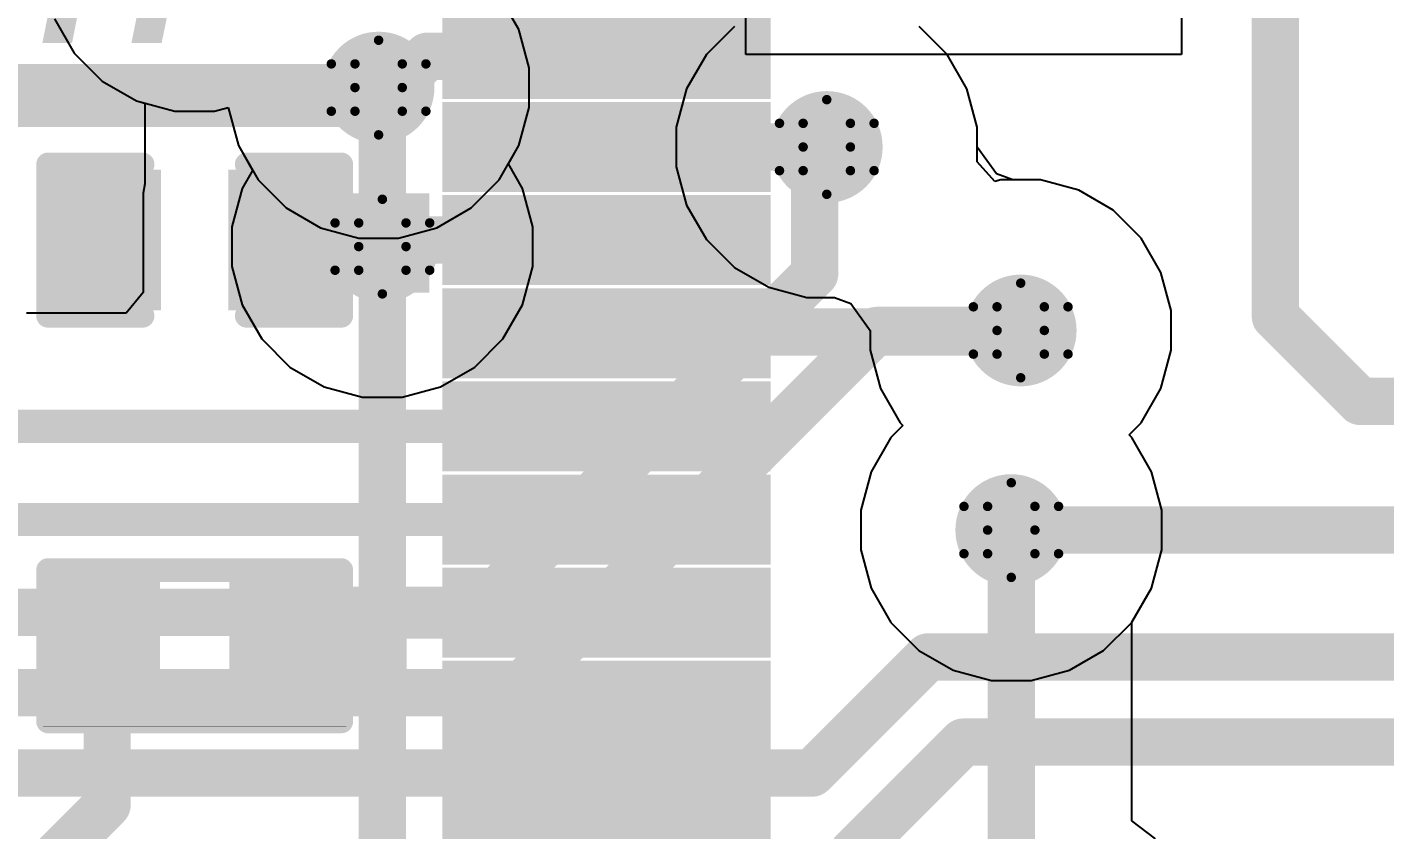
# Model space of a CAD drawing. Header units: inches. Extents: x -3 to 5437, y -3 to 5435.
# Drawn here: x 90.93 to 98.22, y 71.56 to 75.87 of the extents above; entities that cross this region are included whole.
import ezdxf

# ---------------------------------------------------------------- set-up
doc = ezdxf.new("R2010")
doc.units = ezdxf.units.IN
for name, color, linetype in [('Bottom Layer', 5, 'Continuous'), ('Drill Drawing', 1, 'Continuous'), ('GND', 16, 'Continuous'), ('PWR', 76, 'Continuous'), ('Top Layer', 1, 'Continuous'), ('Top Overlay', 2, 'Continuous'), ('Top Paste', 8, 'Continuous'), ('Top Solder', 216, 'Continuous'), ('Via Holes', 16, 'Continuous')]:
    doc.layers.add(name, color=color, linetype=linetype)
doc.styles.add('Arial_Bold', font='', dxfattribs={"height": 0.2})
doc.styles.get('Arial_Bold').set_extended_font_data('Arial', bold=True)

# ---------------------------------------------------------------- blocks, each defined once
blk = doc.blocks.new('C___0402_42')
at = {"layer": 'Top Layer'}
for points in [[(-0.6985, -0.3175), (-0.6985, 0.3175), (-0.2413, 0.3175), (-0.2413, -0.3175)], [(0.2413, -0.3175), (0.2413, 0.3175), (0.6985, 0.3175), (0.6985, -0.3175)]]:
    blk.add_hatch(color=1, dxfattribs=at).paths.add_polyline_path(points)
at = {"layer": 'Top Paste'}
for points in [[(-0.6985, -0.3175), (-0.6985, 0.3175), (-0.2413, 0.3175), (-0.2413, -0.3175)], [(0.2413, -0.3175), (0.2413, 0.3175), (0.6985, 0.3175), (0.6985, -0.3175)]]:
    blk.add_hatch(color=8, dxfattribs=at).paths.add_polyline_path(points)
at = {"layer": 'Top Solder'}
for points in [[(-0.7585, -0.3775), (-0.7585, 0.3775), (-0.1813, 0.3775), (-0.1813, -0.3775)], [(0.1813, -0.3775), (0.1813, 0.3775), (0.7585, 0.3775), (0.7585, -0.3775)]]:
    blk.add_hatch(color=216, dxfattribs=at).paths.add_polyline_path(points)
at = {"layer": 'Top Overlay'}
for points in [[(-0.7874, 0.4064, 0.127, 0.127, 0), (-0.7874, -0.4064, 0.127, 0.127, 0)], [(-0.2794, 0.4064, 0.127, 0.127, 0), (-0.7874, 0.4064, 0.127, 0.127, 0)], [(0.7874, 0.4064, 0.127, 0.127, 0), (0.2794, 0.4064, 0.127, 0.127, 0)], [(0.7874, 0.4064, 0.127, 0.127, 0), (0.7874, -0.4064, 0.127, 0.127, 0)], [(-0.2794, -0.4064, 0.127, 0.127, 0), (-0.7874, -0.4064, 0.127, 0.127, 0)], [(0.7874, -0.4064, 0.127, 0.127, 0), (0.2794, -0.4064, 0.127, 0.127, 0)]]:
    blk.add_lwpolyline(points, format="xyseb", dxfattribs=at)
for points in [[(-0.8191, 0.4064, 0.0635, 0.0635, 1), (-0.7556, 0.4064, 0.0635, 0.0635, 1)], [(-0.8191, 0.4064, 0.0635, 0.0635, 1), (-0.7556, 0.4064, 0.0635, 0.0635, 1)], [(-0.3111, 0.4064, 0.0635, 0.0635, 1), (-0.2477, 0.4064, 0.0635, 0.0635, 1)], [(0.2477, 0.4064, 0.0635, 0.0635, 1), (0.3111, 0.4064, 0.0635, 0.0635, 1)], [(0.7556, 0.4064, 0.0635, 0.0635, 1), (0.8191, 0.4064, 0.0635, 0.0635, 1)], [(0.7556, 0.4064, 0.0635, 0.0635, 1), (0.8191, 0.4064, 0.0635, 0.0635, 1)], [(-0.8191, -0.4064, 0.0635, 0.0635, 1), (-0.7556, -0.4064, 0.0635, 0.0635, 1)], [(-0.8191, -0.4064, 0.0635, 0.0635, 1), (-0.7556, -0.4064, 0.0635, 0.0635, 1)], [(-0.3111, -0.4064, 0.0635, 0.0635, 1), (-0.2477, -0.4064, 0.0635, 0.0635, 1)], [(0.2477, -0.4064, 0.0635, 0.0635, 1), (0.3111, -0.4064, 0.0635, 0.0635, 1)], [(0.7556, -0.4064, 0.0635, 0.0635, 1), (0.8191, -0.4064, 0.0635, 0.0635, 1)], [(0.7556, -0.4064, 0.0635, 0.0635, 1), (0.8191, -0.4064, 0.0635, 0.0635, 1)]]:
    blk.add_lwpolyline(points, format="xyseb", close=True, dxfattribs=at)
blk = doc.blocks.new('LQFP_144_20_20__162')
at = {"layer": 'Top Layer'}
for points in [[(-11.46, 7.39), (-9.9, 7.39), (-9.9, 7.11), (-11.46, 7.11)], [(-11.46, 6.89), (-9.9, 6.89), (-9.9, 6.61), (-11.46, 6.61)], [(-11.46, 6.39), (-9.9, 6.39), (-9.9, 6.11), (-11.46, 6.11)], [(-11.46, 5.89), (-9.9, 5.89), (-9.9, 5.61), (-11.46, 5.61)], [(-11.46, 5.39), (-9.9, 5.39), (-9.9, 5.11), (-11.46, 5.11)], [(-11.46, 4.89), (-9.9, 4.89), (-9.9, 4.61), (-11.46, 4.61)], [(-11.46, 4.39), (-9.9, 4.39), (-9.9, 4.11), (-11.46, 4.11)], [(-11.46, 3.89), (-9.9, 3.89), (-9.9, 3.61), (-11.46, 3.61)], [(-11.46, 3.39), (-9.9, 3.39), (-9.9, 3.11), (-11.46, 3.11)]]:
    blk.add_hatch(color=1, dxfattribs=at).paths.add_polyline_path(points)
at = {"layer": 'Top Paste'}
for points in [[(-11.46, 7.39), (-9.9, 7.39), (-9.9, 7.11), (-11.46, 7.11)], [(-11.46, 6.89), (-9.9, 6.89), (-9.9, 6.61), (-11.46, 6.61)], [(-11.46, 6.39), (-9.9, 6.39), (-9.9, 6.11), (-11.46, 6.11)], [(-11.46, 5.89), (-9.9, 5.89), (-9.9, 5.61), (-11.46, 5.61)], [(-11.46, 5.39), (-9.9, 5.39), (-9.9, 5.11), (-11.46, 5.11)], [(-11.46, 4.89), (-9.9, 4.89), (-9.9, 4.61), (-11.46, 4.61)], [(-11.46, 4.39), (-9.9, 4.39), (-9.9, 4.11), (-11.46, 4.11)], [(-11.46, 3.89), (-9.9, 3.89), (-9.9, 3.61), (-11.46, 3.61)], [(-11.46, 3.39), (-9.9, 3.39), (-9.9, 3.11), (-11.46, 3.11)]]:
    blk.add_hatch(color=8, dxfattribs=at).paths.add_polyline_path(points)
at = {"layer": 'Top Solder'}
for points in [[(-11.5616, 7.4916), (-9.7984, 7.4916), (-9.7984, 7.0084), (-11.5616, 7.0084)], [(-11.5616, 6.9916), (-9.7984, 6.9916), (-9.7984, 6.5084), (-11.5616, 6.5084)], [(-11.5616, 6.4916), (-9.7984, 6.4916), (-9.7984, 6.0084), (-11.5616, 6.0084)], [(-11.5616, 5.9916), (-9.7984, 5.9916), (-9.7984, 5.5084), (-11.5616, 5.5084)], [(-11.5616, 5.4916), (-9.7984, 5.4916), (-9.7984, 5.0084), (-11.5616, 5.0084)], [(-11.5616, 4.9916), (-9.7984, 4.9916), (-9.7984, 4.5084), (-11.5616, 4.5084)], [(-11.5616, 4.4916), (-9.7984, 4.4916), (-9.7984, 4.0084), (-11.5616, 4.0084)], [(-11.5616, 3.9916), (-9.7984, 3.9916), (-9.7984, 3.5084), (-11.5616, 3.5084)], [(-11.5616, 3.4916), (-9.7984, 3.4916), (-9.7984, 3.0084), (-11.5616, 3.0084)]]:
    blk.add_hatch(color=216, dxfattribs=at).paths.add_polyline_path(points)
blk = doc.blocks.new('R___0402_177')
at = {"layer": 'Top Layer'}
for points in [[(-0.6985, -0.3175), (-0.6985, 0.3175), (-0.2413, 0.3175), (-0.2413, -0.3175)], [(0.2413, -0.3175), (0.2413, 0.3175), (0.6985, 0.3175), (0.6985, -0.3175)]]:
    blk.add_hatch(color=1, dxfattribs=at).paths.add_polyline_path(points)
at = {"layer": 'Top Paste'}
for points in [[(-0.6985, -0.3175), (-0.6985, 0.3175), (-0.2413, 0.3175), (-0.2413, -0.3175)], [(0.2413, -0.3175), (0.2413, 0.3175), (0.6985, 0.3175), (0.6985, -0.3175)]]:
    blk.add_hatch(color=8, dxfattribs=at).paths.add_polyline_path(points)
at = {"layer": 'Top Solder'}
for points in [[(-0.7535, -0.3725), (-0.7535, 0.3725), (-0.1863, 0.3725), (-0.1863, -0.3725)], [(0.1863, -0.3725), (0.1863, 0.3725), (0.7535, 0.3725), (0.7535, -0.3725)]]:
    blk.add_hatch(color=216, dxfattribs=at).paths.add_polyline_path(points)
at = {"layer": 'Top Overlay'}
for points in [[(-0.7874, 0.4064, 0.127, 0.127, 0), (0.7874, 0.4064, 0.127, 0.127, 0)], [(-0.7874, -0.4064, 0.127, 0.127, 0), (-0.7874, 0.4064, 0.127, 0.127, 0)], [(0.7874, -0.4064, 0.127, 0.127, 0), (0.7874, 0.4064, 0.127, 0.127, 0)], [(-0.7874, -0.4064, 0.127, 0.127, 0), (0.7874, -0.4064, 0.127, 0.127, 0)], [(-0.8128, -0.4318, 0.00323, 0.00323, 0), (0.8128, -0.4318, 0.00323, 0.00323, 0)]]:
    blk.add_lwpolyline(points, format="xyseb", dxfattribs=at)
for points in [[(-0.8191, 0.4064, 0.0635, 0.0635, 1), (-0.7556, 0.4064, 0.0635, 0.0635, 1)], [(-0.8191, 0.4064, 0.0635, 0.0635, 1), (-0.7556, 0.4064, 0.0635, 0.0635, 1)], [(0.7556, 0.4064, 0.0635, 0.0635, 1), (0.8191, 0.4064, 0.0635, 0.0635, 1)], [(0.7556, 0.4064, 0.0635, 0.0635, 1), (0.8191, 0.4064, 0.0635, 0.0635, 1)], [(-0.8191, -0.4064, 0.0635, 0.0635, 1), (-0.7556, -0.4064, 0.0635, 0.0635, 1)], [(-0.8191, -0.4064, 0.0635, 0.0635, 1), (-0.7556, -0.4064, 0.0635, 0.0635, 1)], [(0.7556, -0.4064, 0.0635, 0.0635, 1), (0.8191, -0.4064, 0.0635, 0.0635, 1)], [(0.7556, -0.4064, 0.0635, 0.0635, 1), (0.8191, -0.4064, 0.0635, 0.0635, 1)], [(-0.8136, -0.4318, 0.00161, 0.00161, 1), (-0.812, -0.4318, 0.00161, 0.00161, 1)], [(0.812, -0.4318, 0.00161, 0.00161, 1), (0.8136, -0.4318, 0.00161, 0.00161, 1)]]:
    blk.add_lwpolyline(points, format="xyseb", close=True, dxfattribs=at)

msp = doc.modelspace()

# ---------------------------------------------------------------- hatches: boundary and pattern name
at = {"layer": 'Bottom Layer'}
h = msp.add_hatch(color=5, dxfattribs=at)
edge = h.paths.add_edge_path()
edge.add_arc((92.8178, 75.5483), 0.3, 0, 360)
h = msp.add_hatch(color=5, dxfattribs=at)
edge = h.paths.add_edge_path()
edge.add_arc((95.2246, 75.2293), 0.3, 0, 360)
h = msp.add_hatch(color=5, dxfattribs=at)
edge = h.paths.add_edge_path()
edge.add_arc((92.8381, 74.6945), 0.3, 0, 360)
h = msp.add_hatch(color=5, dxfattribs=at)
edge = h.paths.add_edge_path()
edge.add_arc((96.266, 74.2442), 0.3, 0, 360)
h = msp.add_hatch(color=5, dxfattribs=at)
edge = h.paths.add_edge_path()
edge.add_arc((96.2152, 73.1726), 0.3, 0, 360)
at = {"layer": 'GND'}
h = msp.add_hatch(color=16, dxfattribs=at)
edge = h.paths.add_edge_path()
edge.add_arc((92.8178, 75.5483), 0.3, 0, 360)
h = msp.add_hatch(color=16, dxfattribs=at)
edge = h.paths.add_edge_path()
edge.add_arc((95.2246, 75.2293), 0.3, 0, 360)
h = msp.add_hatch(color=16, dxfattribs=at)
edge = h.paths.add_edge_path()
edge.add_arc((92.8381, 74.6945), 0.3, 0, 360)
h = msp.add_hatch(color=16, dxfattribs=at)
edge = h.paths.add_edge_path()
edge.add_arc((96.266, 74.2442), 0.3, 0, 360)
h = msp.add_hatch(color=16, dxfattribs=at)
edge = h.paths.add_edge_path()
edge.add_arc((96.2152, 73.1726), 0.3, 0, 360)
at = {"layer": 'PWR'}
h = msp.add_hatch(color=76, dxfattribs=at)
edge = h.paths.add_edge_path()
edge.add_arc((92.8178, 75.5483), 0.3, 0, 360)
h = msp.add_hatch(color=76, dxfattribs=at)
edge = h.paths.add_edge_path()
edge.add_arc((95.2246, 75.2293), 0.3, 0, 360)
h = msp.add_hatch(color=76, dxfattribs=at)
edge = h.paths.add_edge_path()
edge.add_arc((92.8381, 74.6945), 0.3, 0, 360)
h = msp.add_hatch(color=76, dxfattribs=at)
edge = h.paths.add_edge_path()
edge.add_arc((96.266, 74.2442), 0.3, 0, 360)
h = msp.add_hatch(color=76, dxfattribs=at)
edge = h.paths.add_edge_path()
edge.add_arc((96.2152, 73.1726), 0.3, 0, 360)
at = {"layer": 'Top Layer'}
h = msp.add_hatch(color=1, dxfattribs=at)
edge = h.paths.add_edge_path()
edge.add_arc((92.8178, 75.5483), 0.3, 0, 360)
h = msp.add_hatch(color=1, dxfattribs=at)
edge = h.paths.add_edge_path()
edge.add_arc((95.2246, 75.2293), 0.3, 0, 360)
for points in [[(92.0713, 74.4474), (93.091, 74.4474), (93.091, 74.9808), (92.0713, 74.9808)], [(92.0713, 72.2093), (92.9679, 72.2093), (92.9679, 72.8693), (92.0713, 72.8693)], [(92.0713, 72.5893), (94.8208, 72.5893), (94.8208, 72.8693), (92.0713, 72.8693)]]:
    msp.add_hatch(color=1, dxfattribs=at).paths.add_polyline_path(points)
h = msp.add_hatch(color=1, dxfattribs=at)
edge = h.paths.add_edge_path()
edge.add_arc((92.8381, 74.6945), 0.3, 0, 360)
h = msp.add_hatch(color=1, dxfattribs=at)
edge = h.paths.add_edge_path()
edge.add_arc((96.266, 74.2442), 0.3, 0, 360)
h = msp.add_hatch(color=1, dxfattribs=at)
edge = h.paths.add_edge_path()
edge.add_arc((96.2152, 73.1726), 0.3, 0, 360)
at = {"layer": 'Via Holes'}
h = msp.add_hatch(color=7, dxfattribs=at)
edge = h.paths.add_edge_path()
edge.add_arc((92.8178, 75.5483), 0.15, 0, 360)
h = msp.add_hatch(color=7, dxfattribs=at)
edge = h.paths.add_edge_path()
edge.add_arc((95.2246, 75.2293), 0.15, 0, 360)
h = msp.add_hatch(color=7, dxfattribs=at)
edge = h.paths.add_edge_path()
edge.add_arc((92.8381, 74.6945), 0.15, 0, 360)
h = msp.add_hatch(color=7, dxfattribs=at)
edge = h.paths.add_edge_path()
edge.add_arc((96.266, 74.2442), 0.15, 0, 360)
h = msp.add_hatch(color=7, dxfattribs=at)
edge = h.paths.add_edge_path()
edge.add_arc((96.2152, 73.1726), 0.15, 0, 360)

# ---------------------------------------------------------------- linework, layer by layer
at = {"layer": 'Bottom Layer'}
for p, q in [((94.7905, 75.7263), (94.7905, 76.6401)), ((97.1296, 76.6401), (97.1296, 75.7263)), ((97.1296, 75.7263), (94.7905, 75.7263))]:
    msp.add_line(p, q, dxfattribs=at)
for points in [[(97.6337, 74.3186, 0.254, 0.254, 0), (97.6337, 88.735, 0.254, 0.254, 0)], [(84.5787, 75.5483, 0.254, 0.254, 0), (92.8178, 75.5483, 0.254, 0.254, 0)], [(95.1594, 75.1641, 0.254, 0.254, 0), (95.2246, 75.2293, 0.254, 0.254, 0)], [(95.1594, 74.5483, 0.254, 0.254, 0), (95.1594, 75.1641, 0.254, 0.254, 0)], [(93.3425, 72.7314, 0.254, 0.254, 0), (95.1594, 74.5483, 0.254, 0.254, 0)], [(97.6337, 74.3186, 0.254, 0.254, 0), (98.0892, 73.8632, 0.254, 0.254, 0)], [(93.547, 72.2996, 0.254, 0.254, 0), (95.4916, 74.2442, 0.254, 0.254, 0)], [(95.4916, 74.2442, 0.254, 0.254, 0), (96.266, 74.2442, 0.254, 0.254, 0)], [(98.0892, 73.8632, 0.254, 0.254, 0), (99.0346, 73.8632, 0.254, 0.254, 0)], [(96.2152, 73.1726, 0.254, 0.254, 0), (107.7627, 73.1726, 0.254, 0.254, 0)], [(15.4559, 72.7314, 0.254, 0.254, 0), (93.3425, 72.7314, 0.254, 0.254, 0)], [(95.1443, 71.8678, 0.254, 0.254, 0), (95.7681, 72.4916, 0.254, 0.254, 0)], [(95.7681, 72.4916, 0.254, 0.254, 0), (107.3501, 72.4916, 0.254, 0.254, 0)], [(40.09, 72.2996, 0.254, 0.254, 0), (93.547, 72.2996, 0.254, 0.254, 0)], [(95.3516, 71.4285, 0.254, 0.254, 0), (95.9575, 72.0344, 0.254, 0.254, 0)], [(95.9575, 72.0344, 0.254, 0.254, 0), (107.0708, 72.0344, 0.254, 0.254, 0)], [(40.3407, 71.8678, 0.254, 0.254, 0), (95.1443, 71.8678, 0.254, 0.254, 0)]]:
    msp.add_lwpolyline(points, format="xyseb", dxfattribs=at)
for points in [[(92.7543, 75.5483, 0.127, 0.127, 1), (92.8813, 75.5483, 0.127, 0.127, 1)], [(95.1611, 75.2293, 0.127, 0.127, 1), (95.2881, 75.2293, 0.127, 0.127, 1)], [(95.0959, 75.1641, 0.127, 0.127, 1), (95.2229, 75.1641, 0.127, 0.127, 1)], [(95.0959, 75.1641, 0.127, 0.127, 1), (95.2229, 75.1641, 0.127, 0.127, 1)], [(95.0959, 74.5483, 0.127, 0.127, 1), (95.2229, 74.5483, 0.127, 0.127, 1)], [(95.0959, 74.5483, 0.127, 0.127, 1), (95.2229, 74.5483, 0.127, 0.127, 1)], [(97.5702, 74.3186, 0.127, 0.127, 1), (97.6972, 74.3186, 0.127, 0.127, 1)], [(97.5702, 74.3186, 0.127, 0.127, 1), (97.6972, 74.3186, 0.127, 0.127, 1)], [(95.4281, 74.2442, 0.127, 0.127, 1), (95.5551, 74.2442, 0.127, 0.127, 1)], [(95.4281, 74.2442, 0.127, 0.127, 1), (95.5551, 74.2442, 0.127, 0.127, 1)], [(96.2025, 74.2442, 0.127, 0.127, 1), (96.3295, 74.2442, 0.127, 0.127, 1)], [(98.0257, 73.8632, 0.127, 0.127, 1), (98.1527, 73.8632, 0.127, 0.127, 1)], [(98.0257, 73.8632, 0.127, 0.127, 1), (98.1527, 73.8632, 0.127, 0.127, 1)], [(96.1517, 73.1726, 0.127, 0.127, 1), (96.2787, 73.1726, 0.127, 0.127, 1)], [(93.279, 72.7314, 0.127, 0.127, 1), (93.406, 72.7314, 0.127, 0.127, 1)], [(93.279, 72.7314, 0.127, 0.127, 1), (93.406, 72.7314, 0.127, 0.127, 1)], [(95.7046, 72.4916, 0.127, 0.127, 1), (95.8316, 72.4916, 0.127, 0.127, 1)], [(95.7046, 72.4916, 0.127, 0.127, 1), (95.8316, 72.4916, 0.127, 0.127, 1)], [(93.4835, 72.2996, 0.127, 0.127, 1), (93.6105, 72.2996, 0.127, 0.127, 1)], [(93.4835, 72.2996, 0.127, 0.127, 1), (93.6105, 72.2996, 0.127, 0.127, 1)], [(95.894, 72.0344, 0.127, 0.127, 1), (96.021, 72.0344, 0.127, 0.127, 1)], [(95.894, 72.0344, 0.127, 0.127, 1), (96.021, 72.0344, 0.127, 0.127, 1)], [(95.0808, 71.8678, 0.127, 0.127, 1), (95.2078, 71.8678, 0.127, 0.127, 1)], [(95.0808, 71.8678, 0.127, 0.127, 1), (95.2078, 71.8678, 0.127, 0.127, 1)]]:
    msp.add_lwpolyline(points, format="xyseb", close=True, dxfattribs=at)
at = {"layer": 'Drill Drawing'}
for points in [[(92.6908, 75.6753, 0.0508, 0.0508, 0), (92.8178, 75.8023, 0.0508, 0.0508, 0)], [(92.8178, 75.8023, 0.0508, 0.0508, 0), (92.9448, 75.6753, 0.0508, 0.0508, 0)], [(92.5638, 75.6753, 0.0508, 0.0508, 0), (92.6908, 75.5483, 0.0508, 0.0508, 0)], [(92.5638, 75.6753, 0.0508, 0.0508, 0), (92.6908, 75.6753, 0.0508, 0.0508, 0)], [(92.9448, 75.6753, 0.0508, 0.0508, 0), (93.0718, 75.6753, 0.0508, 0.0508, 0)], [(92.9448, 75.5483, 0.0508, 0.0508, 0), (93.0718, 75.6753, 0.0508, 0.0508, 0)], [(92.5638, 75.4213, 0.0508, 0.0508, 0), (92.6908, 75.5483, 0.0508, 0.0508, 0)], [(92.9448, 75.5483, 0.0508, 0.0508, 0), (93.0718, 75.4213, 0.0508, 0.0508, 0)], [(95.0976, 75.3563, 0.0508, 0.0508, 0), (95.2246, 75.4833, 0.0508, 0.0508, 0)], [(95.2246, 75.4833, 0.0508, 0.0508, 0), (95.3516, 75.3563, 0.0508, 0.0508, 0)], [(92.5638, 75.4213, 0.0508, 0.0508, 0), (92.6908, 75.4213, 0.0508, 0.0508, 0)], [(92.6908, 75.4213, 0.0508, 0.0508, 0), (92.8178, 75.2943, 0.0508, 0.0508, 0)], [(92.8178, 75.2943, 0.0508, 0.0508, 0), (92.9448, 75.4213, 0.0508, 0.0508, 0)], [(92.9448, 75.4213, 0.0508, 0.0508, 0), (93.0718, 75.4213, 0.0508, 0.0508, 0)], [(94.9706, 75.3563, 0.0508, 0.0508, 0), (95.0976, 75.2293, 0.0508, 0.0508, 0)], [(94.9706, 75.3563, 0.0508, 0.0508, 0), (95.0976, 75.3563, 0.0508, 0.0508, 0)], [(95.3516, 75.3563, 0.0508, 0.0508, 0), (95.4786, 75.3563, 0.0508, 0.0508, 0)], [(95.3516, 75.2293, 0.0508, 0.0508, 0), (95.4786, 75.3563, 0.0508, 0.0508, 0)], [(94.9706, 75.1023, 0.0508, 0.0508, 0), (95.0976, 75.2293, 0.0508, 0.0508, 0)], [(95.3516, 75.2293, 0.0508, 0.0508, 0), (95.4786, 75.1023, 0.0508, 0.0508, 0)], [(94.9706, 75.1023, 0.0508, 0.0508, 0), (95.0976, 75.1023, 0.0508, 0.0508, 0)], [(95.0976, 75.1023, 0.0508, 0.0508, 0), (95.2246, 74.9753, 0.0508, 0.0508, 0)], [(95.2246, 74.9753, 0.0508, 0.0508, 0), (95.3516, 75.1023, 0.0508, 0.0508, 0)], [(95.3516, 75.1023, 0.0508, 0.0508, 0), (95.4786, 75.1023, 0.0508, 0.0508, 0)], [(92.7111, 74.8215, 0.0508, 0.0508, 0), (92.8381, 74.9485, 0.0508, 0.0508, 0)], [(92.8381, 74.9485, 0.0508, 0.0508, 0), (92.9651, 74.8215, 0.0508, 0.0508, 0)], [(92.5841, 74.8215, 0.0508, 0.0508, 0), (92.7111, 74.6945, 0.0508, 0.0508, 0)], [(92.5841, 74.8215, 0.0508, 0.0508, 0), (92.7111, 74.8215, 0.0508, 0.0508, 0)], [(92.9651, 74.8215, 0.0508, 0.0508, 0), (93.0921, 74.8215, 0.0508, 0.0508, 0)], [(92.9651, 74.6945, 0.0508, 0.0508, 0), (93.0921, 74.8215, 0.0508, 0.0508, 0)], [(92.5841, 74.5675, 0.0508, 0.0508, 0), (92.7111, 74.6945, 0.0508, 0.0508, 0)], [(92.9651, 74.6945, 0.0508, 0.0508, 0), (93.0921, 74.5675, 0.0508, 0.0508, 0)], [(92.5841, 74.5675, 0.0508, 0.0508, 0), (92.7111, 74.5675, 0.0508, 0.0508, 0)], [(92.7111, 74.5675, 0.0508, 0.0508, 0), (92.8381, 74.4405, 0.0508, 0.0508, 0)], [(92.8381, 74.4405, 0.0508, 0.0508, 0), (92.9651, 74.5675, 0.0508, 0.0508, 0)], [(92.9651, 74.5675, 0.0508, 0.0508, 0), (93.0921, 74.5675, 0.0508, 0.0508, 0)], [(96.139, 74.3712, 0.0508, 0.0508, 0), (96.266, 74.4982, 0.0508, 0.0508, 0)], [(96.266, 74.4982, 0.0508, 0.0508, 0), (96.393, 74.3712, 0.0508, 0.0508, 0)], [(96.012, 74.3712, 0.0508, 0.0508, 0), (96.139, 74.2442, 0.0508, 0.0508, 0)], [(96.012, 74.3712, 0.0508, 0.0508, 0), (96.139, 74.3712, 0.0508, 0.0508, 0)], [(96.393, 74.3712, 0.0508, 0.0508, 0), (96.52, 74.3712, 0.0508, 0.0508, 0)], [(96.393, 74.2442, 0.0508, 0.0508, 0), (96.52, 74.3712, 0.0508, 0.0508, 0)], [(96.012, 74.1172, 0.0508, 0.0508, 0), (96.139, 74.2442, 0.0508, 0.0508, 0)], [(96.393, 74.2442, 0.0508, 0.0508, 0), (96.52, 74.1172, 0.0508, 0.0508, 0)], [(96.012, 74.1172, 0.0508, 0.0508, 0), (96.139, 74.1172, 0.0508, 0.0508, 0)], [(96.139, 74.1172, 0.0508, 0.0508, 0), (96.266, 73.9902, 0.0508, 0.0508, 0)], [(96.266, 73.9902, 0.0508, 0.0508, 0), (96.393, 74.1172, 0.0508, 0.0508, 0)], [(96.393, 74.1172, 0.0508, 0.0508, 0), (96.52, 74.1172, 0.0508, 0.0508, 0)], [(96.0882, 73.2996, 0.0508, 0.0508, 0), (96.2152, 73.4266, 0.0508, 0.0508, 0)], [(96.2152, 73.4266, 0.0508, 0.0508, 0), (96.3422, 73.2996, 0.0508, 0.0508, 0)], [(95.9612, 73.2996, 0.0508, 0.0508, 0), (96.0882, 73.1726, 0.0508, 0.0508, 0)], [(95.9612, 73.2996, 0.0508, 0.0508, 0), (96.0882, 73.2996, 0.0508, 0.0508, 0)], [(96.3422, 73.2996, 0.0508, 0.0508, 0), (96.4692, 73.2996, 0.0508, 0.0508, 0)], [(96.3422, 73.1726, 0.0508, 0.0508, 0), (96.4692, 73.2996, 0.0508, 0.0508, 0)], [(95.9612, 73.0456, 0.0508, 0.0508, 0), (96.0882, 73.1726, 0.0508, 0.0508, 0)], [(96.3422, 73.1726, 0.0508, 0.0508, 0), (96.4692, 73.0456, 0.0508, 0.0508, 0)], [(95.9612, 73.0456, 0.0508, 0.0508, 0), (96.0882, 73.0456, 0.0508, 0.0508, 0)], [(96.0882, 73.0456, 0.0508, 0.0508, 0), (96.2152, 72.9186, 0.0508, 0.0508, 0)], [(96.2152, 72.9186, 0.0508, 0.0508, 0), (96.3422, 73.0456, 0.0508, 0.0508, 0)], [(96.3422, 73.0456, 0.0508, 0.0508, 0), (96.4692, 73.0456, 0.0508, 0.0508, 0)]]:
    msp.add_lwpolyline(points, format="xyseb", dxfattribs=at)
for points in [[(92.8051, 75.8023, 0.0254, 0.0254, 1), (92.8305, 75.8023, 0.0254, 0.0254, 1)], [(92.8051, 75.8023, 0.0254, 0.0254, 1), (92.8305, 75.8023, 0.0254, 0.0254, 1)], [(92.5511, 75.6753, 0.0254, 0.0254, 1), (92.5765, 75.6753, 0.0254, 0.0254, 1)], [(92.5511, 75.6753, 0.0254, 0.0254, 1), (92.5765, 75.6753, 0.0254, 0.0254, 1)], [(92.6781, 75.6753, 0.0254, 0.0254, 1), (92.7035, 75.6753, 0.0254, 0.0254, 1)], [(92.6781, 75.6753, 0.0254, 0.0254, 1), (92.7035, 75.6753, 0.0254, 0.0254, 1)], [(92.9321, 75.6753, 0.0254, 0.0254, 1), (92.9575, 75.6753, 0.0254, 0.0254, 1)], [(92.9321, 75.6753, 0.0254, 0.0254, 1), (92.9575, 75.6753, 0.0254, 0.0254, 1)], [(93.0591, 75.6753, 0.0254, 0.0254, 1), (93.0845, 75.6753, 0.0254, 0.0254, 1)], [(93.0591, 75.6753, 0.0254, 0.0254, 1), (93.0845, 75.6753, 0.0254, 0.0254, 1)], [(92.6781, 75.5483, 0.0254, 0.0254, 1), (92.7035, 75.5483, 0.0254, 0.0254, 1)], [(92.6781, 75.5483, 0.0254, 0.0254, 1), (92.7035, 75.5483, 0.0254, 0.0254, 1)], [(92.9321, 75.5483, 0.0254, 0.0254, 1), (92.9575, 75.5483, 0.0254, 0.0254, 1)], [(92.9321, 75.5483, 0.0254, 0.0254, 1), (92.9575, 75.5483, 0.0254, 0.0254, 1)], [(95.2119, 75.4833, 0.0254, 0.0254, 1), (95.2373, 75.4833, 0.0254, 0.0254, 1)], [(95.2119, 75.4833, 0.0254, 0.0254, 1), (95.2373, 75.4833, 0.0254, 0.0254, 1)], [(92.5511, 75.4213, 0.0254, 0.0254, 1), (92.5765, 75.4213, 0.0254, 0.0254, 1)], [(92.5511, 75.4213, 0.0254, 0.0254, 1), (92.5765, 75.4213, 0.0254, 0.0254, 1)], [(92.6781, 75.4213, 0.0254, 0.0254, 1), (92.7035, 75.4213, 0.0254, 0.0254, 1)], [(92.6781, 75.4213, 0.0254, 0.0254, 1), (92.7035, 75.4213, 0.0254, 0.0254, 1)], [(92.9321, 75.4213, 0.0254, 0.0254, 1), (92.9575, 75.4213, 0.0254, 0.0254, 1)], [(92.9321, 75.4213, 0.0254, 0.0254, 1), (92.9575, 75.4213, 0.0254, 0.0254, 1)], [(93.0591, 75.4213, 0.0254, 0.0254, 1), (93.0845, 75.4213, 0.0254, 0.0254, 1)], [(93.0591, 75.4213, 0.0254, 0.0254, 1), (93.0845, 75.4213, 0.0254, 0.0254, 1)], [(92.8051, 75.2943, 0.0254, 0.0254, 1), (92.8305, 75.2943, 0.0254, 0.0254, 1)], [(92.8051, 75.2943, 0.0254, 0.0254, 1), (92.8305, 75.2943, 0.0254, 0.0254, 1)], [(94.9579, 75.3563, 0.0254, 0.0254, 1), (94.9833, 75.3563, 0.0254, 0.0254, 1)], [(94.9579, 75.3563, 0.0254, 0.0254, 1), (94.9833, 75.3563, 0.0254, 0.0254, 1)], [(95.0849, 75.3563, 0.0254, 0.0254, 1), (95.1103, 75.3563, 0.0254, 0.0254, 1)], [(95.0849, 75.3563, 0.0254, 0.0254, 1), (95.1103, 75.3563, 0.0254, 0.0254, 1)], [(95.3389, 75.3563, 0.0254, 0.0254, 1), (95.3643, 75.3563, 0.0254, 0.0254, 1)], [(95.3389, 75.3563, 0.0254, 0.0254, 1), (95.3643, 75.3563, 0.0254, 0.0254, 1)], [(95.4659, 75.3563, 0.0254, 0.0254, 1), (95.4913, 75.3563, 0.0254, 0.0254, 1)], [(95.4659, 75.3563, 0.0254, 0.0254, 1), (95.4913, 75.3563, 0.0254, 0.0254, 1)], [(95.0849, 75.2293, 0.0254, 0.0254, 1), (95.1103, 75.2293, 0.0254, 0.0254, 1)], [(95.0849, 75.2293, 0.0254, 0.0254, 1), (95.1103, 75.2293, 0.0254, 0.0254, 1)], [(95.3389, 75.2293, 0.0254, 0.0254, 1), (95.3643, 75.2293, 0.0254, 0.0254, 1)], [(95.3389, 75.2293, 0.0254, 0.0254, 1), (95.3643, 75.2293, 0.0254, 0.0254, 1)], [(94.9579, 75.1023, 0.0254, 0.0254, 1), (94.9833, 75.1023, 0.0254, 0.0254, 1)], [(94.9579, 75.1023, 0.0254, 0.0254, 1), (94.9833, 75.1023, 0.0254, 0.0254, 1)], [(95.0849, 75.1023, 0.0254, 0.0254, 1), (95.1103, 75.1023, 0.0254, 0.0254, 1)], [(95.0849, 75.1023, 0.0254, 0.0254, 1), (95.1103, 75.1023, 0.0254, 0.0254, 1)], [(95.3389, 75.1023, 0.0254, 0.0254, 1), (95.3643, 75.1023, 0.0254, 0.0254, 1)], [(95.3389, 75.1023, 0.0254, 0.0254, 1), (95.3643, 75.1023, 0.0254, 0.0254, 1)], [(95.4659, 75.1023, 0.0254, 0.0254, 1), (95.4913, 75.1023, 0.0254, 0.0254, 1)], [(95.4659, 75.1023, 0.0254, 0.0254, 1), (95.4913, 75.1023, 0.0254, 0.0254, 1)], [(92.8254, 74.9485, 0.0254, 0.0254, 1), (92.8508, 74.9485, 0.0254, 0.0254, 1)], [(92.8254, 74.9485, 0.0254, 0.0254, 1), (92.8508, 74.9485, 0.0254, 0.0254, 1)], [(95.2119, 74.9753, 0.0254, 0.0254, 1), (95.2373, 74.9753, 0.0254, 0.0254, 1)], [(95.2119, 74.9753, 0.0254, 0.0254, 1), (95.2373, 74.9753, 0.0254, 0.0254, 1)], [(92.5714, 74.8215, 0.0254, 0.0254, 1), (92.5968, 74.8215, 0.0254, 0.0254, 1)], [(92.5714, 74.8215, 0.0254, 0.0254, 1), (92.5968, 74.8215, 0.0254, 0.0254, 1)], [(92.6984, 74.8215, 0.0254, 0.0254, 1), (92.7238, 74.8215, 0.0254, 0.0254, 1)], [(92.6984, 74.8215, 0.0254, 0.0254, 1), (92.7238, 74.8215, 0.0254, 0.0254, 1)], [(92.9524, 74.8215, 0.0254, 0.0254, 1), (92.9778, 74.8215, 0.0254, 0.0254, 1)], [(92.9524, 74.8215, 0.0254, 0.0254, 1), (92.9778, 74.8215, 0.0254, 0.0254, 1)], [(93.0794, 74.8215, 0.0254, 0.0254, 1), (93.1048, 74.8215, 0.0254, 0.0254, 1)], [(93.0794, 74.8215, 0.0254, 0.0254, 1), (93.1048, 74.8215, 0.0254, 0.0254, 1)], [(92.6984, 74.6945, 0.0254, 0.0254, 1), (92.7238, 74.6945, 0.0254, 0.0254, 1)], [(92.6984, 74.6945, 0.0254, 0.0254, 1), (92.7238, 74.6945, 0.0254, 0.0254, 1)], [(92.9524, 74.6945, 0.0254, 0.0254, 1), (92.9778, 74.6945, 0.0254, 0.0254, 1)], [(92.9524, 74.6945, 0.0254, 0.0254, 1), (92.9778, 74.6945, 0.0254, 0.0254, 1)], [(92.5714, 74.5675, 0.0254, 0.0254, 1), (92.5968, 74.5675, 0.0254, 0.0254, 1)], [(92.5714, 74.5675, 0.0254, 0.0254, 1), (92.5968, 74.5675, 0.0254, 0.0254, 1)], [(92.6984, 74.5675, 0.0254, 0.0254, 1), (92.7238, 74.5675, 0.0254, 0.0254, 1)], [(92.6984, 74.5675, 0.0254, 0.0254, 1), (92.7238, 74.5675, 0.0254, 0.0254, 1)], [(92.9524, 74.5675, 0.0254, 0.0254, 1), (92.9778, 74.5675, 0.0254, 0.0254, 1)], [(92.9524, 74.5675, 0.0254, 0.0254, 1), (92.9778, 74.5675, 0.0254, 0.0254, 1)], [(93.0794, 74.5675, 0.0254, 0.0254, 1), (93.1048, 74.5675, 0.0254, 0.0254, 1)], [(93.0794, 74.5675, 0.0254, 0.0254, 1), (93.1048, 74.5675, 0.0254, 0.0254, 1)], [(96.2533, 74.4982, 0.0254, 0.0254, 1), (96.2787, 74.4982, 0.0254, 0.0254, 1)], [(96.2533, 74.4982, 0.0254, 0.0254, 1), (96.2787, 74.4982, 0.0254, 0.0254, 1)], [(92.8254, 74.4405, 0.0254, 0.0254, 1), (92.8508, 74.4405, 0.0254, 0.0254, 1)], [(92.8254, 74.4405, 0.0254, 0.0254, 1), (92.8508, 74.4405, 0.0254, 0.0254, 1)], [(95.9993, 74.3712, 0.0254, 0.0254, 1), (96.0247, 74.3712, 0.0254, 0.0254, 1)], [(95.9993, 74.3712, 0.0254, 0.0254, 1), (96.0247, 74.3712, 0.0254, 0.0254, 1)], [(96.1263, 74.3712, 0.0254, 0.0254, 1), (96.1517, 74.3712, 0.0254, 0.0254, 1)], [(96.1263, 74.3712, 0.0254, 0.0254, 1), (96.1517, 74.3712, 0.0254, 0.0254, 1)], [(96.3803, 74.3712, 0.0254, 0.0254, 1), (96.4057, 74.3712, 0.0254, 0.0254, 1)], [(96.3803, 74.3712, 0.0254, 0.0254, 1), (96.4057, 74.3712, 0.0254, 0.0254, 1)], [(96.5073, 74.3712, 0.0254, 0.0254, 1), (96.5327, 74.3712, 0.0254, 0.0254, 1)], [(96.5073, 74.3712, 0.0254, 0.0254, 1), (96.5327, 74.3712, 0.0254, 0.0254, 1)], [(96.1263, 74.2442, 0.0254, 0.0254, 1), (96.1517, 74.2442, 0.0254, 0.0254, 1)], [(96.1263, 74.2442, 0.0254, 0.0254, 1), (96.1517, 74.2442, 0.0254, 0.0254, 1)], [(96.3803, 74.2442, 0.0254, 0.0254, 1), (96.4057, 74.2442, 0.0254, 0.0254, 1)], [(96.3803, 74.2442, 0.0254, 0.0254, 1), (96.4057, 74.2442, 0.0254, 0.0254, 1)], [(95.9993, 74.1172, 0.0254, 0.0254, 1), (96.0247, 74.1172, 0.0254, 0.0254, 1)], [(95.9993, 74.1172, 0.0254, 0.0254, 1), (96.0247, 74.1172, 0.0254, 0.0254, 1)], [(96.1263, 74.1172, 0.0254, 0.0254, 1), (96.1517, 74.1172, 0.0254, 0.0254, 1)], [(96.1263, 74.1172, 0.0254, 0.0254, 1), (96.1517, 74.1172, 0.0254, 0.0254, 1)], [(96.3803, 74.1172, 0.0254, 0.0254, 1), (96.4057, 74.1172, 0.0254, 0.0254, 1)], [(96.3803, 74.1172, 0.0254, 0.0254, 1), (96.4057, 74.1172, 0.0254, 0.0254, 1)], [(96.5073, 74.1172, 0.0254, 0.0254, 1), (96.5327, 74.1172, 0.0254, 0.0254, 1)], [(96.5073, 74.1172, 0.0254, 0.0254, 1), (96.5327, 74.1172, 0.0254, 0.0254, 1)], [(96.2533, 73.9902, 0.0254, 0.0254, 1), (96.2787, 73.9902, 0.0254, 0.0254, 1)], [(96.2533, 73.9902, 0.0254, 0.0254, 1), (96.2787, 73.9902, 0.0254, 0.0254, 1)], [(96.2025, 73.4266, 0.0254, 0.0254, 1), (96.2279, 73.4266, 0.0254, 0.0254, 1)], [(96.2025, 73.4266, 0.0254, 0.0254, 1), (96.2279, 73.4266, 0.0254, 0.0254, 1)], [(95.9485, 73.2996, 0.0254, 0.0254, 1), (95.9739, 73.2996, 0.0254, 0.0254, 1)], [(95.9485, 73.2996, 0.0254, 0.0254, 1), (95.9739, 73.2996, 0.0254, 0.0254, 1)], [(96.0755, 73.2996, 0.0254, 0.0254, 1), (96.1009, 73.2996, 0.0254, 0.0254, 1)], [(96.0755, 73.2996, 0.0254, 0.0254, 1), (96.1009, 73.2996, 0.0254, 0.0254, 1)], [(96.3295, 73.2996, 0.0254, 0.0254, 1), (96.3549, 73.2996, 0.0254, 0.0254, 1)], [(96.3295, 73.2996, 0.0254, 0.0254, 1), (96.3549, 73.2996, 0.0254, 0.0254, 1)], [(96.4565, 73.2996, 0.0254, 0.0254, 1), (96.4819, 73.2996, 0.0254, 0.0254, 1)], [(96.4565, 73.2996, 0.0254, 0.0254, 1), (96.4819, 73.2996, 0.0254, 0.0254, 1)], [(96.0755, 73.1726, 0.0254, 0.0254, 1), (96.1009, 73.1726, 0.0254, 0.0254, 1)], [(96.0755, 73.1726, 0.0254, 0.0254, 1), (96.1009, 73.1726, 0.0254, 0.0254, 1)], [(96.3295, 73.1726, 0.0254, 0.0254, 1), (96.3549, 73.1726, 0.0254, 0.0254, 1)], [(96.3295, 73.1726, 0.0254, 0.0254, 1), (96.3549, 73.1726, 0.0254, 0.0254, 1)], [(95.9485, 73.0456, 0.0254, 0.0254, 1), (95.9739, 73.0456, 0.0254, 0.0254, 1)], [(95.9485, 73.0456, 0.0254, 0.0254, 1), (95.9739, 73.0456, 0.0254, 0.0254, 1)], [(96.0755, 73.0456, 0.0254, 0.0254, 1), (96.1009, 73.0456, 0.0254, 0.0254, 1)], [(96.0755, 73.0456, 0.0254, 0.0254, 1), (96.1009, 73.0456, 0.0254, 0.0254, 1)], [(96.3295, 73.0456, 0.0254, 0.0254, 1), (96.3549, 73.0456, 0.0254, 0.0254, 1)], [(96.3295, 73.0456, 0.0254, 0.0254, 1), (96.3549, 73.0456, 0.0254, 0.0254, 1)], [(96.4565, 73.0456, 0.0254, 0.0254, 1), (96.4819, 73.0456, 0.0254, 0.0254, 1)], [(96.4565, 73.0456, 0.0254, 0.0254, 1), (96.4819, 73.0456, 0.0254, 0.0254, 1)], [(96.2025, 72.9186, 0.0254, 0.0254, 1), (96.2279, 72.9186, 0.0254, 0.0254, 1)], [(96.2025, 72.9186, 0.0254, 0.0254, 1), (96.2279, 72.9186, 0.0254, 0.0254, 1)]]:
    msp.add_lwpolyline(points, format="xyseb", close=True, dxfattribs=at)
at = {"layer": 'GND'}
for p, q in [((93.5708, 75.8602), (93.4644, 76.0444)), ((91.0771, 75.9174), (91.1835, 75.7332)), ((93.6258, 75.6546), (93.5708, 75.8602)), ((94.7285, 75.8758), (94.578, 75.7254)), ((95.8712, 75.7254), (95.7207, 75.8758)), ((91.1835, 75.7332), (91.3339, 75.5827)), ((94.578, 75.7254), (94.4717, 75.5411)), ((95.9775, 75.5411), (95.8712, 75.7254)), ((93.6258, 75.4419), (93.6258, 75.6546)), ((91.3339, 75.5827), (91.5182, 75.4763)), ((94.4717, 75.5411), (94.4166, 75.3356)), ((96.0326, 75.3356), (95.9775, 75.5411)), ((91.5182, 75.4763), (91.7237, 75.4213)), ((91.7237, 75.4213), (91.9364, 75.4213)), ((91.9364, 75.4213), (92.0101, 75.441)), ((92.0101, 75.441), (92.0649, 75.2364)), ((93.5708, 75.2364), (93.6258, 75.4419)), ((94.4166, 75.3356), (94.4166, 75.1229)), ((96.0326, 75.2285), (96.0326, 75.3356)), ((92.0649, 75.2364), (92.1414, 75.1039)), ((93.5145, 75.1389), (93.5708, 75.2364)), ((96.1363, 75.0846), (96.0326, 75.2285)), ((92.1414, 75.1039), (92.0851, 75.0064)), ((93.591, 75.0064), (93.5145, 75.1389)), ((94.4166, 75.1229), (94.4717, 74.9174)), ((96.224, 75.0522), (96.1363, 75.0846)), ((96.3724, 75.0522), (96.224, 75.0522)), ((96.5779, 74.9971), (96.3724, 75.0522)), ((92.0851, 75.0064), (92.0301, 74.8009)), ((93.6461, 74.8009), (93.591, 75.0064)), ((96.7621, 74.8908), (96.5779, 74.9971)), ((94.4717, 74.9174), (94.578, 74.7331)), ((96.9126, 74.7403), (96.7621, 74.8908)), ((92.0301, 74.8009), (92.0301, 74.5881)), ((93.6461, 74.5881), (93.6461, 74.8009)), ((94.578, 74.7331), (94.7285, 74.5827)), ((97.0189, 74.5561), (96.9126, 74.7403)), ((92.0301, 74.5881), (92.0851, 74.3826)), ((93.591, 74.3826), (93.6461, 74.5881)), ((94.7285, 74.5827), (94.9127, 74.4763)), ((97.074, 74.3506), (97.0189, 74.5561)), ((94.9127, 74.4763), (95.1182, 74.4213)), ((92.0851, 74.3826), (92.1915, 74.1984)), ((93.4846, 74.1984), (93.591, 74.3826)), ((95.1182, 74.4213), (95.2666, 74.4213)), ((95.2666, 74.4213), (95.3543, 74.3889)), ((95.3543, 74.3889), (95.458, 74.2449)), ((97.074, 74.1378), (97.074, 74.3506)), ((95.458, 74.2449), (95.458, 74.1378)), ((92.1915, 74.1984), (92.3419, 74.048)), ((93.3342, 74.048), (93.4846, 74.1984)), ((95.458, 74.1378), (95.5131, 73.9323)), ((97.0189, 73.9323), (97.074, 74.1378)), ((92.3419, 74.048), (92.5262, 73.9416)), ((93.1499, 73.9416), (93.3342, 74.048)), ((92.5262, 73.9416), (92.7317, 73.8865)), ((92.9444, 73.8865), (93.1499, 73.9416)), ((95.5131, 73.9323), (95.6194, 73.7481)), ((96.9126, 73.7481), (97.0189, 73.9323)), ((92.7317, 73.8865), (92.9444, 73.8865)), ((95.6337, 73.7338), (95.5686, 73.6687)), ((95.6194, 73.7481), (95.6337, 73.7338)), ((96.8475, 73.683), (96.9126, 73.7481)), ((95.5686, 73.6687), (95.4623, 73.4845)), ((96.8618, 73.6687), (96.8475, 73.683)), ((96.9681, 73.4845), (96.8618, 73.6687)), ((95.4623, 73.4845), (95.4072, 73.279)), ((97.0232, 73.279), (96.9681, 73.4845)), ((95.4072, 73.279), (95.4072, 73.0662)), ((97.0232, 73.0662), (97.0232, 73.279)), ((95.4072, 73.0662), (95.4623, 72.8607)), ((96.9681, 72.8607), (97.0232, 73.0662)), ((95.4623, 72.8607), (95.5686, 72.6765)), ((96.8618, 72.6765), (96.9681, 72.8607)), ((95.5686, 72.6765), (95.7191, 72.526)), ((96.7113, 72.526), (96.8618, 72.6765)), ((95.7191, 72.526), (95.9033, 72.4197)), ((96.5271, 72.4197), (96.7113, 72.526)), ((95.9033, 72.4197), (96.1088, 72.3646)), ((96.3216, 72.3646), (96.5271, 72.4197)), ((96.1088, 72.3646), (96.3216, 72.3646))]:
    msp.add_line(p, q, dxfattribs=at)
at = {"layer": 'PWR'}
for p, q in [((93.5708, 75.8602), (93.4644, 76.0444)), ((91.0771, 75.9174), (91.1835, 75.7332)), ((93.6258, 75.6546), (93.5708, 75.8602)), ((94.7285, 75.8758), (94.578, 75.7254)), ((95.8712, 75.7254), (95.7207, 75.8758)), ((91.1835, 75.7332), (91.3339, 75.5827)), ((94.578, 75.7254), (94.4717, 75.5411)), ((95.9775, 75.5411), (95.8712, 75.7254)), ((93.6258, 75.4419), (93.6258, 75.6546)), ((91.3339, 75.5827), (91.5182, 75.4763)), ((94.4717, 75.5411), (94.4166, 75.3356)), ((96.0326, 75.3356), (95.9775, 75.5411)), ((91.5182, 75.4763), (91.7237, 75.4213)), ((91.7237, 75.4213), (91.9364, 75.4213)), ((91.9364, 75.4213), (92.0101, 75.441)), ((92.0101, 75.441), (92.0649, 75.2364)), ((93.5708, 75.2364), (93.6258, 75.4419)), ((94.4166, 75.3356), (94.4166, 75.1229)), ((96.0326, 75.2285), (96.0326, 75.3356)), ((92.0649, 75.2364), (92.1713, 75.0522)), ((93.4644, 75.0522), (93.5708, 75.2364)), ((96.1363, 75.0846), (96.0326, 75.2285)), ((94.4166, 75.1229), (94.4717, 74.9174)), ((92.1713, 75.0522), (92.3217, 74.9017)), ((93.314, 74.9017), (93.4644, 75.0522)), ((96.224, 75.0522), (96.1363, 75.0846)), ((96.3724, 75.0522), (96.224, 75.0522)), ((96.5779, 74.9971), (96.3724, 75.0522)), ((96.7621, 74.8908), (96.5779, 74.9971)), ((92.3217, 74.9017), (92.506, 74.7953)), ((93.1297, 74.7953), (93.314, 74.9017)), ((94.4717, 74.9174), (94.578, 74.7331)), ((96.9126, 74.7403), (96.7621, 74.8908)), ((92.506, 74.7953), (92.7115, 74.7403)), ((92.7115, 74.7403), (92.9242, 74.7403)), ((92.9242, 74.7403), (93.1297, 74.7953)), ((94.578, 74.7331), (94.7285, 74.5827)), ((97.0189, 74.5561), (96.9126, 74.7403)), ((94.7285, 74.5827), (94.9127, 74.4763)), ((97.074, 74.3506), (97.0189, 74.5561)), ((94.9127, 74.4763), (95.1182, 74.4213)), ((95.1182, 74.4213), (95.2666, 74.4213)), ((95.2666, 74.4213), (95.3543, 74.3889)), ((95.3543, 74.3889), (95.458, 74.2449)), ((97.074, 74.1378), (97.074, 74.3506)), ((95.458, 74.2449), (95.458, 74.1378)), ((95.458, 74.1378), (95.5131, 73.9323)), ((97.0189, 73.9323), (97.074, 74.1378)), ((95.5131, 73.9323), (95.6194, 73.7481)), ((96.9126, 73.7481), (97.0189, 73.9323)), ((95.6337, 73.7338), (95.5686, 73.6687)), ((95.6194, 73.7481), (95.6337, 73.7338)), ((96.8475, 73.683), (96.9126, 73.7481)), ((95.5686, 73.6687), (95.4623, 73.4845)), ((96.8618, 73.6687), (96.8475, 73.683)), ((96.9681, 73.4845), (96.8618, 73.6687)), ((95.4623, 73.4845), (95.4072, 73.279)), ((97.0232, 73.279), (96.9681, 73.4845)), ((95.4072, 73.279), (95.4072, 73.0662)), ((97.0232, 73.0662), (97.0232, 73.279)), ((95.4072, 73.0662), (95.4623, 72.8607)), ((96.9681, 72.8607), (97.0232, 73.0662)), ((95.4623, 72.8607), (95.5686, 72.6765)), ((96.8618, 72.6765), (96.9681, 72.8607)), ((95.5686, 72.6765), (95.7191, 72.526)), ((96.7113, 72.526), (96.8618, 72.6765)), ((95.7191, 72.526), (95.9033, 72.4197)), ((96.5271, 72.4197), (96.7113, 72.526)), ((95.9033, 72.4197), (96.1088, 72.3646)), ((96.3216, 72.3646), (96.5271, 72.4197)), ((96.1088, 72.3646), (96.3216, 72.3646))]:
    msp.add_line(p, q, dxfattribs=at)
at = {"layer": 'Top Layer'}
for p, q in [((91.0771, 75.9174), (91.1835, 75.7332)), ((95.8712, 75.7254), (95.7207, 75.8758)), ((91.1835, 75.7332), (91.3339, 75.5827)), ((95.9775, 75.5411), (95.8712, 75.7254)), ((91.3339, 75.5827), (91.5182, 75.4763)), ((96.0326, 75.3356), (95.9775, 75.5411)), ((91.5182, 75.4763), (91.5633, 75.4642)), ((91.5633, 75.4642), (91.5633, 75.0308)), ((96.0326, 75.1496), (96.0326, 75.3356)), ((96.1267, 75.0434), (96.0326, 75.1496)), ((91.5633, 75.0308), (91.5534, 74.9808)), ((96.1596, 75.0522), (96.1267, 75.0434)), ((96.3724, 75.0522), (96.1596, 75.0522)), ((96.5779, 74.9971), (96.3724, 75.0522)), ((91.5534, 74.9808), (91.5534, 74.4474)), ((96.7621, 74.8908), (96.5779, 74.9971)), ((96.9126, 74.7403), (96.7621, 74.8908)), ((97.0189, 74.5561), (96.9126, 74.7403)), ((97.074, 74.3506), (97.0189, 74.5561)), ((91.5534, 74.4474), (91.462, 74.3379)), ((91.462, 74.3379), (90.9275, 74.3379)), ((97.074, 74.1378), (97.074, 74.3506)), ((97.0189, 73.9323), (97.074, 74.1378)), ((96.9126, 73.7481), (97.0189, 73.9323)), ((96.8475, 73.683), (96.9126, 73.7481)), ((96.8618, 73.6687), (96.8475, 73.683)), ((96.9681, 73.4845), (96.8618, 73.6687)), ((97.0232, 73.279), (96.9681, 73.4845)), ((97.0232, 73.0662), (97.0232, 73.279)), ((96.9681, 72.8607), (97.0232, 73.0662)), ((96.8626, 72.678), (96.9681, 72.8607)), ((96.8626, 71.6121), (96.8626, 72.678)), ((96.9896, 71.5147), (96.8626, 71.6121))]:
    msp.add_line(p, q, dxfattribs=at)
for points in [[(92.9115, 75.5483, 0.254, 0.254, 0), (93.0795, 75.7163, 0.254, 0.254, 0)], [(93.0795, 75.7163, 0.254, 0.254, 0), (94.0278, 75.7163, 0.254, 0.254, 0)], [(94.0278, 75.7163, 0.254, 0.254, 0), (94.0408, 75.7293, 0.254, 0.254, 0)], [(92.8178, 75.5483, 0.254, 0.254, 0), (92.9115, 75.5483, 0.254, 0.254, 0)], [(94.0408, 75.2293, 0.254, 0.254, 0), (95.2246, 75.2293, 0.254, 0.254, 0)], [(92.8381, 74.6945, 0.254, 0.254, 0), (92.8728, 74.7293, 0.254, 0.254, 0)], [(92.8728, 74.7293, 0.254, 0.254, 0), (94.0408, 74.7293, 0.254, 0.254, 0)], [(94.0278, 74.7163, 0.254, 0.254, 0), (94.0408, 74.7293, 0.254, 0.254, 0)], [(96.2585, 74.2367, 0.254, 0.254, 0), (96.266, 74.2442, 0.254, 0.254, 0)], [(94.0408, 74.2293, 0.254, 0.254, 0), (94.0483, 74.2367, 0.254, 0.254, 0)], [(94.0483, 74.2367, 0.254, 0.254, 0), (96.2585, 74.2367, 0.254, 0.254, 0)], [(90.3888, 73.7293, 0.1778, 0.1778, 0), (94.0408, 73.7293, 0.1778, 0.1778, 0)], [(90.3943, 73.2293, 0.1778, 0.1778, 0), (94.0408, 73.2293, 0.1778, 0.1778, 0)], [(96.2152, 71.419, 0.254, 0.254, 0), (96.2152, 73.1726, 0.254, 0.254, 0)], [(91.3601, 71.6979, 0.254, 0.254, 0), (91.3601, 72.5515, 0.254, 0.254, 0)], [(90.8363, 71.1741, 0.254, 0.254, 0), (91.3601, 71.6979, 0.254, 0.254, 0)]]:
    msp.add_lwpolyline(points, format="xyseb", dxfattribs=at)
for points in [[(93.016, 75.7163, 0.127, 0.127, 1), (93.143, 75.7163, 0.127, 0.127, 1)], [(93.016, 75.7163, 0.127, 0.127, 1), (93.143, 75.7163, 0.127, 0.127, 1)], [(93.9643, 75.7163, 0.127, 0.127, 1), (94.0913, 75.7163, 0.127, 0.127, 1)], [(93.9643, 75.7163, 0.127, 0.127, 1), (94.0913, 75.7163, 0.127, 0.127, 1)], [(93.9773, 75.7293, 0.127, 0.127, 1), (94.1043, 75.7293, 0.127, 0.127, 1)], [(92.7543, 75.5483, 0.127, 0.127, 1), (92.8813, 75.5483, 0.127, 0.127, 1)], [(92.848, 75.5483, 0.127, 0.127, 1), (92.975, 75.5483, 0.127, 0.127, 1)], [(92.848, 75.5483, 0.127, 0.127, 1), (92.975, 75.5483, 0.127, 0.127, 1)], [(93.9773, 75.2293, 0.127, 0.127, 1), (94.1043, 75.2293, 0.127, 0.127, 1)], [(95.1611, 75.2293, 0.127, 0.127, 1), (95.2881, 75.2293, 0.127, 0.127, 1)], [(92.7746, 74.6945, 0.127, 0.127, 1), (92.9016, 74.6945, 0.127, 0.127, 1)], [(92.8093, 74.7293, 0.127, 0.127, 1), (92.9363, 74.7293, 0.127, 0.127, 1)], [(92.8093, 74.7293, 0.127, 0.127, 1), (92.9363, 74.7293, 0.127, 0.127, 1)], [(93.9643, 74.7163, 0.127, 0.127, 1), (94.0913, 74.7163, 0.127, 0.127, 1)], [(93.9773, 74.7293, 0.127, 0.127, 1), (94.1043, 74.7293, 0.127, 0.127, 1)], [(93.9773, 74.7293, 0.127, 0.127, 1), (94.1043, 74.7293, 0.127, 0.127, 1)], [(96.2025, 74.2442, 0.127, 0.127, 1), (96.3295, 74.2442, 0.127, 0.127, 1)], [(93.9773, 74.2293, 0.127, 0.127, 1), (94.1043, 74.2293, 0.127, 0.127, 1)], [(93.9848, 74.2367, 0.127, 0.127, 1), (94.1118, 74.2367, 0.127, 0.127, 1)], [(93.9848, 74.2367, 0.127, 0.127, 1), (94.1118, 74.2367, 0.127, 0.127, 1)], [(96.195, 74.2367, 0.127, 0.127, 1), (96.322, 74.2367, 0.127, 0.127, 1)], [(96.195, 74.2367, 0.127, 0.127, 1), (96.322, 74.2367, 0.127, 0.127, 1)], [(93.9964, 73.7293, 0.0889, 0.0889, 1), (94.0853, 73.7293, 0.0889, 0.0889, 1)], [(93.9964, 73.2293, 0.0889, 0.0889, 1), (94.0853, 73.2293, 0.0889, 0.0889, 1)], [(96.1517, 73.1726, 0.127, 0.127, 1), (96.2787, 73.1726, 0.127, 0.127, 1)], [(91.2966, 72.5515, 0.127, 0.127, 1), (91.4236, 72.5515, 0.127, 0.127, 1)], [(91.2966, 71.6979, 0.127, 0.127, 1), (91.4236, 71.6979, 0.127, 0.127, 1)], [(91.2966, 71.6979, 0.127, 0.127, 1), (91.4236, 71.6979, 0.127, 0.127, 1)]]:
    msp.add_lwpolyline(points, format="xyseb", close=True, dxfattribs=at)
at = {"layer": 'Top Overlay'}
for points in [[(90.7542, 75.4634, 0.254, 0.254, 0), (92.8372, 75.4634, 0.254, 0.254, 0)], [(92.8372, 68.5459, 0.254, 0.254, 0), (92.8372, 75.4634, 0.254, 0.254, 0)]]:
    msp.add_lwpolyline(points, format="xyseb", dxfattribs=at)
msp.add_lwpolyline([(92.7737, 75.4634, 0.127, 0.127, 1), (92.9007, 75.4634, 0.127, 0.127, 1)], format="xyseb", close=True, dxfattribs=at)
msp.add_lwpolyline([(92.7737, 75.4634, 0.127, 0.127, 1), (92.9007, 75.4634, 0.127, 0.127, 1)], format="xyseb", close=True, dxfattribs=at)

# ---------------------------------------------------------------- block references
for name, p in [('LQFP_144_20_20__162', (104.7208, 68.4793)), ('R___0402_177', (91.83, 72.5515))]:
    msp.add_blockref(name, p)
at = {"rotation": 180}
msp.add_blockref('C___0402_42', (91.83, 74.7293), dxfattribs=at)

# ---------------------------------------------------------------- texts
at = {"layer": 'Top Overlay', "style": 'Arial_Bold'}
msp.add_text('#', height=1.524, dxfattribs=at).set_placement((90.8971, 75.7884))

doc.saveas('drawing.dxf')
